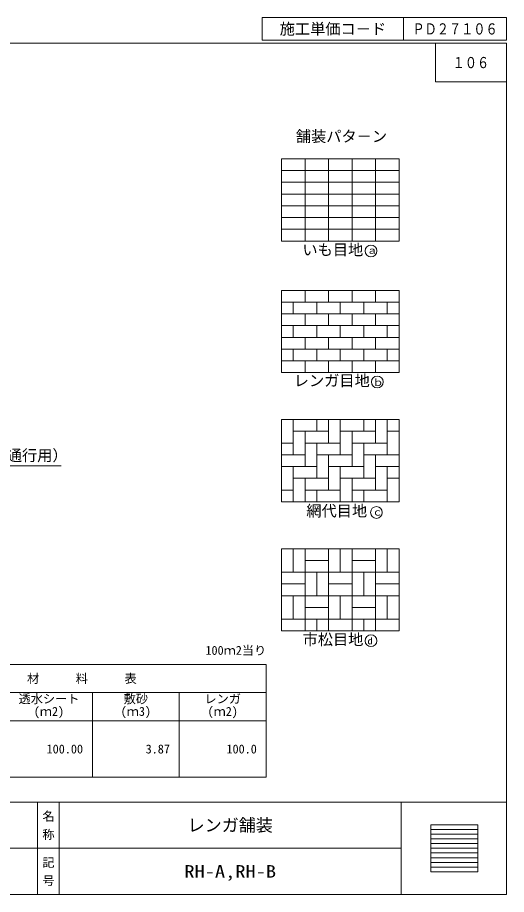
# Model space of a CAD drawing. Units: millimetres at full size, sheet at 1:10; details may follow other scales. Extents: x 3954 to 6692, y 1815 to 3681.
# Drawn here: x 5651 to 6692, y 1815 to 3681 of the extents above; entities that cross this region are included whole.
import ezdxf
from ezdxf.enums import TextEntityAlignment as Align

# ---------------------------------------------------------------- set-up
doc = ezdxf.new("R2010")
doc.units = ezdxf.units.MM
doc.header["$LTSCALE"] = 10
for name, color, linetype, lineweight in [('0_2', 7, 'Continuous', 13), ('_0-0_', 7, 'Continuous', 13), ('寸法', 1, 'Continuous', 13), ('本体', 7, 'Continuous', 13)]:
    doc.layers.add(name, color=color, linetype=linetype, lineweight=lineweight)
doc.styles.add('@ＭＳ ゴシック', font='')
doc.styles.add('ＭＳ ゴシック', font='')
doc.styles.get('@ＭＳ ゴシック').set_extended_font_data('@MS Gothic')
doc.styles.get('ＭＳ ゴシック').set_extended_font_data('MS Gothic')

msp = doc.modelspace()

# ---------------------------------------------------------------- linework, layer by layer
at = {"layer": '0_2'}
for p, q in [((5210.28, 2304.44), (6180.28, 2304.44)), ((6180.28, 2304.44), (6180.28, 2064.44)), ((5395.28, 2244.44), (6180.28, 2244.44)), ((5810.28, 2244.44), (5810.28, 2064.44)), ((5995.28, 2244.44), (5995.28, 2064.44)), ((5210.28, 2184.44), (6180.28, 2184.44)), ((5210.28, 2064.44), (6180.28, 2064.44)), ((6467.92, 1913.1), (5495.97, 1913.1))]:
    msp.add_line(p, q, dxfattribs=at)
at = {"layer": '_0-0_'}
for p, q in [((6171.65, 3681.49), (6691.76, 3681.49)), ((6171.65, 3681.49), (6171.65, 3633.11)), ((6472.85, 3681.49), (6472.85, 3633.11)), ((6691.76, 3681.49), (6691.76, 3633.11)), ((6171.65, 3633.11), (6691.76, 3633.11)), ((6540.41, 3626.63), (6540.41, 3544.63)), ((6691.76, 3544.63), (6540.41, 3544.63)), ((5693.41, 2011.39), (5693.41, 1814.92)), ((5739.37, 2011.39), (5739.37, 1814.81)), ((6467.92, 2011.39), (6467.92, 1814.81))]:
    msp.add_line(p, q, dxfattribs=at)
at = {"layer": '_0-0_', "color": 6}
msp.add_line((3953.63, 2011.39), (6691.76, 2011.39), dxfattribs=at)
at = {"layer": '_0-0_'}
msp.add_lwpolyline([(6691.76, 3626.63), (3953.63, 3626.63), (3953.63, 1814.81), (6691.76, 1814.81)], close=True, dxfattribs=at)
at = {"layer": '寸法'}
msp.add_line((5153.32, 2726.87), (5743.96, 2726.87), dxfattribs=at)
at = {"layer": '寸法', "color": 3}
for centre in [(6403.32, 3184.69), (6416.69, 2905.79), (6414.93, 2627.93), (6403.34, 2354.91)]:
    msp.add_circle(centre, 12.5, dxfattribs=at)
at = {"layer": '本体'}
for p, q in [((6212.99, 3380.7), (6212.99, 3205.7)), ((6212.99, 3380.7), (6462.99, 3380.7)), ((6262.99, 3380.7), (6262.99, 3205.7)), ((6312.99, 3380.7), (6312.99, 3205.7)), ((6362.99, 3380.7), (6362.99, 3205.7)), ((6412.99, 3380.7), (6412.99, 3205.7)), ((6462.99, 3380.7), (6462.99, 3205.7)), ((6212.99, 3355.7), (6462.99, 3355.7)), ((6212.99, 3330.7), (6462.99, 3330.7)), ((6212.99, 3305.7), (6462.99, 3305.7)), ((6212.99, 3280.7), (6462.99, 3280.7)), ((6212.99, 3255.7), (6462.99, 3255.7)), ((6212.99, 3230.7), (6462.99, 3230.7)), ((6212.99, 3205.7), (6462.99, 3205.7)), ((6212.99, 3100.7), (6212.99, 2925.7)), ((6212.99, 3100.7), (6462.99, 3100.7)), ((6262.99, 3100.7), (6262.99, 3075.7)), ((6312.99, 3100.7), (6312.99, 3075.7)), ((6362.99, 3100.7), (6362.99, 3075.7)), ((6412.99, 3100.7), (6412.99, 3075.7)), ((6462.99, 3100.7), (6462.99, 2925.7)), ((6212.99, 3075.7), (6462.99, 3075.7)), ((6237.99, 3075.7), (6237.99, 3050.7)), ((6287.99, 3075.7), (6287.99, 3050.7)), ((6337.99, 3075.7), (6337.99, 3050.7)), ((6387.99, 3075.7), (6387.99, 3050.7)), ((6437.99, 3075.7), (6437.99, 3050.7)), ((6212.99, 3050.7), (6462.99, 3050.7)), ((6262.99, 3050.7), (6262.99, 3025.7)), ((6312.99, 3050.7), (6312.99, 3025.7)), ((6362.99, 3050.7), (6362.99, 3025.7)), ((6412.99, 3050.7), (6412.99, 3025.7)), ((6212.99, 3025.7), (6462.99, 3025.7)), ((6237.99, 3025.7), (6237.99, 3000.7)), ((6287.99, 3025.7), (6287.99, 3000.7)), ((6337.99, 3025.7), (6337.99, 3000.7)), ((6387.99, 3025.7), (6387.99, 3000.7)), ((6437.99, 3025.7), (6437.99, 3000.7)), ((6212.99, 3000.7), (6462.99, 3000.7)), ((6262.99, 3000.7), (6262.99, 2975.7)), ((6312.99, 3000.7), (6312.99, 2975.7)), ((6362.99, 3000.7), (6362.99, 2975.7)), ((6412.99, 3000.7), (6412.99, 2975.7)), ((6212.99, 2975.7), (6462.99, 2975.7)), ((6237.99, 2975.7), (6237.99, 2950.7)), ((6287.99, 2975.7), (6287.99, 2950.7)), ((6337.99, 2975.7), (6337.99, 2950.7)), ((6387.99, 2975.7), (6387.99, 2950.7)), ((6437.99, 2975.7), (6437.99, 2950.7)), ((6212.99, 2950.7), (6462.99, 2950.7)), ((6262.99, 2950.7), (6262.99, 2925.7)), ((6312.99, 2950.7), (6312.99, 2925.7)), ((6362.99, 2950.7), (6362.99, 2925.7)), ((6412.99, 2950.7), (6412.99, 2925.7)), ((6212.99, 2925.7), (6462.99, 2925.7)), ((6212.99, 2825.7), (6212.99, 2650.7)), ((6212.99, 2825.7), (6462.99, 2825.7)), ((6237.99, 2825.7), (6237.99, 2775.7)), ((6287.99, 2825.7), (6287.99, 2800.7)), ((6312.99, 2825.7), (6312.99, 2775.7)), ((6337.99, 2825.7), (6337.99, 2775.7)), ((6387.99, 2825.7), (6387.99, 2800.7)), ((6412.99, 2825.7), (6412.99, 2775.7)), ((6437.99, 2825.7), (6437.99, 2775.7)), ((6462.99, 2825.7), (6462.99, 2650.7)), ((6237.99, 2800.7), (6312.99, 2800.7)), ((6262.99, 2800.7), (6262.99, 2750.7)), ((6337.99, 2800.7), (6412.99, 2800.7)), ((6362.99, 2800.7), (6362.99, 2750.7)), ((6437.99, 2800.7), (6462.99, 2800.7)), ((6212.99, 2775.7), (6237.99, 2775.7)), ((6237.99, 2775.7), (6237.99, 2750.7)), ((6262.99, 2775.7), (6337.99, 2775.7)), ((6287.99, 2775.7), (6287.99, 2725.7)), ((6337.99, 2775.7), (6337.99, 2750.7)), ((6362.99, 2775.7), (6437.99, 2775.7)), ((6387.99, 2775.7), (6387.99, 2725.7)), ((6437.99, 2775.7), (6437.99, 2750.7)), ((6212.99, 2750.7), (6262.99, 2750.7)), ((6262.99, 2750.7), (6262.99, 2725.7)), ((6287.99, 2750.7), (6362.99, 2750.7)), ((6312.99, 2750.7), (6312.99, 2700.7)), ((6362.99, 2750.7), (6362.99, 2725.7)), ((6387.99, 2750.7), (6462.99, 2750.7)), ((6412.99, 2750.7), (6412.99, 2700.7)), ((6212.99, 2725.7), (6287.99, 2725.7)), ((6237.99, 2725.7), (6237.99, 2650.7)), ((6287.99, 2725.7), (6287.99, 2700.7)), ((6312.99, 2725.7), (6387.99, 2725.7)), ((6337.99, 2725.7), (6337.99, 2650.7)), ((6387.99, 2725.7), (6387.99, 2700.7)), ((6412.99, 2725.7), (6462.99, 2725.7)), ((6437.99, 2725.7), (6437.99, 2650.7)), ((6237.99, 2700.7), (6312.99, 2700.7)), ((6262.99, 2700.7), (6262.99, 2650.7)), ((6312.99, 2700.7), (6312.99, 2675.7)), ((6337.99, 2700.7), (6412.99, 2700.7)), ((6362.99, 2700.7), (6362.99, 2650.7)), ((6412.99, 2700.7), (6412.99, 2675.7)), ((6437.99, 2700.7), (6462.99, 2700.7)), ((6212.99, 2675.7), (6237.99, 2675.7)), ((6262.99, 2675.7), (6337.99, 2675.7)), ((6287.99, 2675.7), (6287.99, 2650.7)), ((6362.99, 2675.7), (6437.99, 2675.7)), ((6387.99, 2675.7), (6387.99, 2650.7)), ((6212.99, 2650.7), (6462.99, 2650.7)), ((6212.99, 2550.7), (6462.99, 2550.7)), ((6212.99, 2550.7), (6212.99, 2375.7)), ((6237.99, 2550.7), (6237.99, 2500.7)), ((6262.99, 2550.7), (6262.99, 2375.7)), ((6312.99, 2550.7), (6312.99, 2375.7)), ((6337.99, 2550.7), (6337.99, 2500.7)), ((6362.99, 2550.7), (6362.99, 2375.7)), ((6412.99, 2550.7), (6412.99, 2375.7)), ((6437.99, 2550.7), (6437.99, 2500.7)), ((6462.99, 2550.7), (6462.99, 2375.7)), ((6262.99, 2525.7), (6312.99, 2525.7)), ((6362.99, 2525.7), (6412.99, 2525.7)), ((6212.99, 2500.7), (6462.99, 2500.7)), ((6287.99, 2500.7), (6287.99, 2450.7)), ((6387.99, 2500.7), (6387.99, 2450.7)), ((6212.99, 2475.7), (6262.99, 2475.7)), ((6312.99, 2475.7), (6362.99, 2475.7)), ((6412.99, 2475.7), (6462.99, 2475.7)), ((6212.99, 2450.7), (6462.99, 2450.7)), ((6237.99, 2450.7), (6237.99, 2400.7)), ((6337.99, 2450.7), (6337.99, 2400.7)), ((6437.99, 2450.7), (6437.99, 2400.7)), ((6262.99, 2425.7), (6312.99, 2425.7)), ((6362.99, 2425.7), (6412.99, 2425.7)), ((6212.99, 2400.7), (6462.99, 2400.7)), ((6287.99, 2400.7), (6287.99, 2375.7)), ((6387.99, 2400.7), (6387.99, 2375.7)), ((6212.99, 2375.7), (6462.99, 2375.7)), ((6530.73, 1963.1), (6630.73, 1963.1)), ((6530.73, 1863.1), (6530.73, 1963.1)), ((6630.73, 1963.1), (6630.73, 1863.1)), ((6530.73, 1953.1), (6630.73, 1953.1)), ((6530.73, 1943.1), (6630.73, 1943.1)), ((6530.73, 1933.1), (6630.73, 1933.1)), ((6530.73, 1923.1), (6630.73, 1923.1)), ((6530.73, 1913.1), (6630.73, 1913.1)), ((6530.73, 1903.1), (6630.73, 1903.1)), ((6530.73, 1893.1), (6630.73, 1893.1)), ((6530.73, 1883.1), (6630.73, 1883.1)), ((6530.73, 1873.1), (6630.73, 1873.1)), ((6630.73, 1863.1), (6530.73, 1863.1))]:
    msp.add_line(p, q, dxfattribs=at)

# ---------------------------------------------------------------- texts
at = {"layer": '_0-0_', "style": 'ＭＳ ゴシック'}
for s, height, p in [('施工単価コ－ド', 23.74, (6322.25, 3657.3)), ('材\u3000\u3000\u3000料\u3000\u3000\u3000表', 18.99, (5787.78, 2274.44)), ('レンガ舗装', 26.58, (6103.64, 1962.25))]:
    msp.add_text(s, height=height, dxfattribs=at).set_placement(p, align=Align.MIDDLE_CENTER)
for s, height, width, p in [('ＰＤ２７１０６', 23.74, 0.8, (6582.3, 3657.3)), ('１０６', 23.74, 0.8, (6616.08, 3585.63)), ('RH-A,RH-B', 26.58, 1.2, (6103.64, 1863.96))]:
    msp.add_text(s, height=height, dxfattribs=dict(at, width=width)).set_placement(p, align=Align.MIDDLE_CENTER)
for s, p in [('100ｍ2当り', (6180.28, 2334.44)), ('100.00', (5790.28, 2124.44)), ('3.87', (5975.28, 2124.44)), ('100.0', (6160.28, 2124.44))]:
    msp.add_text(s, height=18.99, dxfattribs=at).set_placement(p, align=Align.MIDDLE_RIGHT)
for s, p in [('透水シート', (5653.03, 2240.79)), ('敷砂', (5876.88, 2240.79)), ('レンガ', (6048.93, 2240.79)), ('(ｍ2)', (5685.4, 2213.99)), ('(ｍ3)', (5870.4, 2213.99)), ('(ｍ2)', (6055.4, 2213.99))]:
    msp.add_text(s, height=18.99, dxfattribs=at).set_placement(p, align=Align.TOP_LEFT)
at = {"layer": '_0-0_', "style": '@ＭＳ ゴシック'}
for s, p in [('名 称', (5716.39, 1962.25)), ('記 号', (5716.39, 1863.96))]:
    msp.add_text(s, height=18.99, rotation=270, dxfattribs=at).set_placement(p, align=Align.MIDDLE_CENTER)
at = {"layer": '寸法', "color": 3, "style": 'ＭＳ ゴシック'}
msp.add_text('舗装パタ－ン', height=23.74, dxfattribs=at).set_placement((6340.53, 3428.6), align=Align.MIDDLE_CENTER)
for s, p in [('いも目地', (6257.31, 3168.19)), ('レンガ目地', (6238.98, 2889.71)), ('舗装用レンガ（透水性,管理車両通行用）', (5158.46, 2730.46)), ('網代目地', (6265.69, 2612.44)), ('市松目地', (6257.66, 2338.68))]:
    msp.add_text(s, height=23.74, dxfattribs=at).set_placement(p, align=Align.BOTTOM_LEFT)
at = {"layer": '寸法', "color": 3, "style": 'ＭＳ ゴシック', "width": 1.15}
for s, p in [('ａ', (6394.24, 3174)), ('ｂ', (6407.14, 2893.05)), ('ｃ', (6405.73, 2616.94)), ('d', (6395.78, 2342.76))]:
    msp.add_text(s, height=14.66, dxfattribs=at).set_placement(p, align=Align.BOTTOM_LEFT)

doc.saveas('drawing.dxf')
